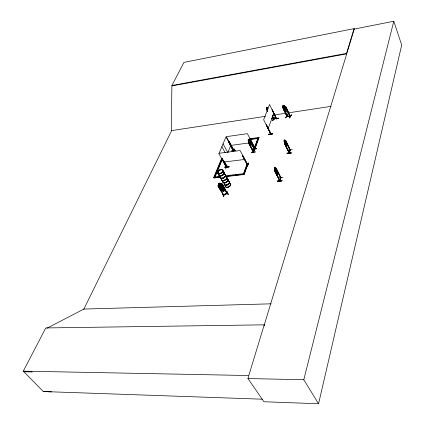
<?xml version="1.0" encoding="UTF-8"?>
<svg xmlns="http://www.w3.org/2000/svg" width="425" height="425" viewBox="0 0 425 425"><rect width="100%" height="100%" fill="white"/><g stroke="black" fill="none" stroke-linecap="round" stroke-linejoin="round"><path stroke-width="0.64" d="M248.588 141.302L248.567 142.173L249.629 144.202L250.277 144.574L250.638 143.65L250.378 142.285L248.359 139.219L248.976 140.308M51.558 391.887L43.302 391.537L23.295 371.142L45.783 327.946L264.223 324.833L264.663 325.545L264.063 325.555L354.248 29.081L354.083 28.64L183.935 62.39L171.902 85.499L171.286 130.688L171.652 130.629L83.874 309.065L46.92 328.249M286.907 116.211L290.381 116.45L286.227 107.557L285.834 107.637L289.951 116.546L289.972 116.083L290.312 116.572L285.876 106.983L284.506 106.558L283.964 105.485M290.158 116.253L287.093 116.121L290.27 116.115L289.877 116.105M286.827 116.354L290.291 116.562M282.747 107.36L287.204 116.349L283.905 109.151M271.888 118.384L273.971 118.91L273.482 118.506M287.013 116.046L286.663 116.004L287.273 116.248M289.887 150.009L290.169 149.648L290.036 149.988M290.025 150.275L290.328 149.977M274.359 168.528L274.938 169.665L274.725 171.163L275.543 167.822L275.873 167.875L280.925 177.916L276.123 168.842L276.377 168.523L280.904 177.947L275.512 167.88M280.728 177.974L280.686 177.273L279.724 180.949L274.699 171.148M279.724 180.907L279.847 180.577M270.704 134.04L270.996 133.753L270.884 134.061L266.459 124.966L270.98 133.785M291.226 153C283.725 154.429 287.624 152.288 291.231 153.027M286.981 153.228L291.29 152.851L287.045 153.356M281.871 180.561L277.536 180.997M281.897 180.853L277.567 181.358L281.897 180.885L281.871 180.519M281.94 180.731L277.61 181.199L281.934 180.683M277.562 181.342L277.541 180.992M268.706 134.226C281.153 132.621 260.249 135.841 272.701 133.647M255.329 152.012C250.187 152.092 249.475 153.005 255.372 151.858M228.9 166.648C216.155 168.024 237.612 166.021 224.974 167.11M228.932 166.956L228.9 166.611M254.463 148.798L254.341 149.377M254.623 149.138L253.47 152.113L249.008 143.023L248.896 143.299M253.295 151.475L253.167 151.81L254.49 149.095M253.433 151.518L254.384 149.186M253.151 151.757L253.332 152.129L253.624 151.799L249.008 143.023M254.198 149.053L254.293 148.824M233.463 150.705L233.527 150.439L233.261 150.79M226.918 166.425L227.104 167.03L227.104 166.701M219.098 184.795L218.684 185.523L219.852 187.547L221.042 188.062L222.195 190.065L223.476 189.417L222.317 187.398L222.509 186.198L221.345 184.168L220.447 184.158L219.847 183.005L218.466 183.706L219.173 184.838L218.259 185.305L218.009 185.9M289.234 152.49L288.92 152.782L290.163 149.988M281.021 177.592L279.873 180.933L275.198 171.514L279.926 180.896L279.682 180.248M270.72 134.093L263.665 119.786L269.535 104.46L276.425 118.942L276.537 118.628M227.237 166.727L224.575 161.962M248.715 376.019L247.945 378.537L263.93 401.747L318.564 403.75L401.705 45.039L393.789 21.25L354.248 29.081M222.403 171.397L222.668 171.482L222.477 171.291M222.7 171.365L222.381 171.684L222.413 171.302M222.445 171.296L222.721 171.36M318.564 403.75L303.806 379.743L393.789 21.25M218.721 171.78L218.211 172.125M218.609 172.104L218.45 171.668L218.126 172.237M218.349 172.067L218.354 172.178M172.125 85.887L346.71 53.853L346.54 53.407L354.083 28.64M264.223 324.833L248.795 375.535L23.295 371.142M227.402 192.987L227.582 193.306L223.433 195.394L217.94 185.879L218.206 185.247L221.414 183.621L222.073 183.786L227.556 193.333L227.364 192.992L223.268 195.086M223.215 194.985L223.577 194.772L223.895 195.16L223.417 195.272M283.087 177.358L278.773 177.762M292.267 149.515L288.182 150.067M279.671 180.285C279.273 182.256 282.535 172.518 279.878 180.327M289.117 153.09L290.153 150.02L289.94 149.733M276.914 174.877L277.78 172.348L277.339 170.935M286.439 147.098L287.321 144.739L286.891 143.31M277.403 170.898L277.854 172.353L276.973 174.935L276.234 174.154L276.962 174.872M285.797 146.359L286.493 147.151L287.295 144.728M284.814 143.746L289.276 153.096L284.341 143.363L285.132 140.223L290.19 150.317L285.919 140.946L290.328 150.03L289.25 153.106L284.957 143.73L284.862 144.011M275.559 167.875L275.294 168.64L274.662 167.439L276.696 170.584L276.967 172.029L276.611 173.055L275.963 172.704M284.325 142.641L284.559 141.955L283.985 140.818L284.293 139.798L284.893 140.994L285.143 140.277M275.198 171.514L275.241 171.801M290.047 150.333L285.775 140.967M276.377 168.523L276.123 168.842M285.919 140.946L285.674 141.249M274.709 167.434L274.279 168.534L274.89 170.595L280.022 180.625M274.433 118.756L278.476 118.166M270.64 133.514L270.566 133.774L270.672 133.477M276.558 118.681L276.383 118.309L276.133 118.644M276.356 118.681L276.287 118.963L276.526 118.655L272.149 109.878L276.362 118.708M266.459 124.966L266.358 125.232L266.597 124.945M276.425 118.942L272.287 109.857M247.047 166.186C250.601 158.939 245.958 165.957 247.371 166.34L248.524 163.184L247.143 166.366M254.575 147.528C255.356 148.277 253.587 147.225 254.58 147.629M233.782 150.726L226.307 136.664L247.387 133.662L254.777 147.826L254.309 148.022L254.687 147.964L250.192 139.071L249.788 139.23L254.352 148.012L254.702 147.953M255.266 146.221L254.198 149.398L255.542 146.354L254.405 149.356M254.198 149.398L255.329 146.343M255.367 146.359L254.219 149.366M268.085 128.717L273.822 113.353M246.41 166.393L247.143 164.682M256.615 148.66L252.477 149.17L256.594 148.649M226.312 176.556L244.062 174.516L247.945 163.678L247.164 163.774L243.27 174.606M254.772 147.146L255.717 144.665M256.19 143.427L257.848 139.087M254.628 149.079L249.916 140.351L254.479 149.127L253.348 152.097L248.418 142.662M254.538 147.767L255.308 147.661L258.947 137.472L249.804 138.741M255.308 147.661L258.947 137.472M247.122 164.613L247.711 164.852L243.004 155.954L242.638 156.002L247.334 164.927M252.572 149.35L256.546 148.771M243.493 174.016L245.963 167.567M244.062 174.516L247.945 163.678M250.564 146.29L251.451 144.001L250.623 146.343L249.889 145.573M254.363 149.43L249.916 140.351M250.054 140.33L249.81 140.622M266.475 108.529L266.316 108.874L267.5 111.254M266.363 108.89L266.507 108.566L268.079 108.997L267.564 107.876L266.634 107.679M248.407 139.214L247.972 140.213L248.62 141.302L248.354 142.688L248.29 141.95L249.241 139.634L249.565 139.708L254.511 149.382M248.981 140.377L249.241 139.634M235.567 150.498L231.604 150.843M233.947 150.386L234.191 150.673L229.537 141.929L229.187 141.982L233.851 150.721M225.617 168.953L227.003 165.819M226.706 166.935L226.87 167.381L226.44 167.45L221.685 158.674L222.041 158.626L226.913 167.269M233.564 150.769L233.431 151.103L225.994 136.861L219.178 153.037M234.021 150.36L233.607 150.402L234.079 150.243M233.229 151.587L234.292 149L233.399 151.677M233.378 151.544L234.34 149.154M229.537 141.929L229.144 142.083M226.509 167.439L226.828 167.386L222.041 158.626M233.245 150.732L233.431 151.103L228.873 142.178L233.612 151.018M230.717 145.578L227.837 152.596L223.04 143.863M214.827 177.299L222.434 158.955M220.442 177.236L213.817 178.001L213.663 177.73L221.792 158.174M214.577 176.163L219.146 165.16M219.656 163.938L220.416 162.106M220.926 160.884L221.685 159.051M229.181 141.599L228.947 142.163L233.713 150.811L233.527 150.439M222.031 159.301L214.577 177.91M228.878 142.795L229.388 141.567L228.65 141.674M282.402 106.84L282.604 106.457M289.159 152.846L284.516 142.848L283.985 140.818M253.231 151.544L253.603 151.815M253.518 152.044L248.864 143.039M227.327 192.902L227.035 193.173M227.55 193.194L227.125 193.518L222.11 184.652L222.488 184.461L222.142 184.742L227.125 193.518M223.449 195.266L227.46 193.226M218.407 171.732L218.184 172.274L218.848 171.758M280.638 177.347L280.707 177.629M289.021 152.517L289.09 152.777M270.89 134.029L266.496 125.21M227.152 166.961L223.842 161.128M223.683 189.773L224.161 189.067L223.003 187.053L221.818 186.532L220.655 184.519L219.374 185.173L220.543 187.197L220.352 188.403L221.515 190.411L222.381 190.48M289.377 117.938C295.726 108.72 284.936 123.994 291.619 115.058M285.802 117.72L287.805 114.649L285.717 117.539M283.767 109.735L284.617 110.877C289.43 112.402 286.663 109.135 285.823 107.026M286.227 107.557L285.834 107.637M284.617 110.877L287.369 111.01M283.985 105.453L286.2 109.055L286.03 109.9L284.941 109.836L283.948 108.922L282.986 106.866L283.395 106.532L282.896 105.395M218.795 171.976L218.349 172.237M222.785 193.896L223.693 196.775L222.907 194.044M271.687 118.251L273.525 118.602M271.782 118.155L273.822 118.575L273.424 118.649M275.188 117.385C273.796 120.865 269.955 121.757 275.31 117.555M272.579 120.328L275.278 117.528M272.723 120.376L275.432 117.592M223.869 196.648L222.796 193.869M266.746 109.406L267.596 111.153M267.564 107.876L266.613 107.605L267.192 108.736L266.438 108.566M267.341 109.129L266.581 107.631M274.502 118.883L278.492 118.177L274.417 118.756M235.562 150.439L231.705 150.965M218.216 171.865L218.721 171.663M218.328 171.913L218.678 171.748M226.302 167.014L226.477 167.328M254.341 147.9L254.272 147.544M233.819 150.609L233.745 150.259M234.154 150.673L233.952 150.37M267.16 108.768L266.852 109.007L267.591 110.527M286.732 115.903L287.109 116.376M223.231 194.953L223.523 195.362M226.982 193.04L223.678 194.751M280.723 177.592L280.675 177.31M290.062 116.429L287.013 109.91M218.546 183.749L219.831 183.095L220.458 184.184L222.084 183.812L224.846 188.716M218.763 186.357L218.418 186.639L218.763 186.357L223.847 195.181M221.037 188.052L222.323 187.409M223.948 188.015L223.741 186.697L223.948 188.015L220.729 189.651L219.624 188.785L220.74 189.598L223.879 187.967M221.436 190.883L222.392 190.395L222.998 191.558L224.352 190.83L223.747 189.784M224.581 189.279L223.672 189.747L224.299 190.846L223.013 191.468M221.446 190.958L220.777 190.767L221.446 190.958L224.623 189.306L224.899 188.711M228.087 194.549L228.321 194.432C224.745 186.102 230.201 199.984 227.099 191.887M272.531 116.493L273.875 119.005L272.425 116.073M287.831 114.803L285.696 117.55M226.573 167.285L218.705 153.345L240.098 150.53L247.722 164.719M247.164 164.454L247.584 164.422L247.132 164.581M218.445 171.689L218.726 171.827M171.902 85.499L346.54 53.407M265.45 116.338L171.302 130.65L171.668 130.597M272.659 115.239L331.027 106.367M272.76 133.769L268.77 134.39L272.792 133.795M249.788 139.23L250.15 139.177M251.876 138.741L253.162 138.561M259.085 137.742L258.182 137.578L254.394 147.496L255.17 147.39M250.224 139.219L257.959 138.152L258.102 138.423L250.362 139.49M231.03 145.382L248.71 142.981M250.676 142.71L251.988 142.534M249.879 145.61L248.375 142.673M284.251 142.619L284.368 143.379M221.643 158.785L221.999 158.738M242.595 156.108L242.962 156.06M285.786 146.402L286.45 147.156M290.078 150.083L289.255 152.522M248.54 163.205L248.221 163.051M223.593 162.084L244.858 159.423M214.678 177.028L219.89 176.428M225.76 175.748L243.36 173.708L243.509 173.979M217.435 176.997L218.742 176.843M228.517 175.716L229.819 175.562M231.774 175.339L233.734 175.111M235.689 174.887L236.991 174.733M239.599 174.436L240.901 174.282M213.663 177.73L220.293 176.965M226.164 176.29L243.913 174.239M286.981 116.2L282.428 106.808M83.449 309.076L271.049 303.822M247.945 378.537L303.806 379.743M23.885 371.742L32.236 371.976M43.302 391.537L262.416 399.197M273.711 118.825L273.939 118.888M273.785 119.021L271.798 118.479M284.012 105.421L282.816 105.389L283.395 106.532L282.545 106.447L282.359 106.824L286.848 116.338M282.577 106.489L285.26 106.638M291.624 115.069L291.343 114.872M286.965 116.041L286.7 116.014M249.209 139.687L249.56 139.756M289.212 152.426L289.372 152.756M273.434 118.633L273.578 118.968L272.154 116.004M285.536 144.946L286.147 145.329L286.482 144.373L286.222 142.959L284.298 139.873M223.231 185.805L222.132 184.939L218.917 186.612L219.162 187.887M223.189 185.837L222.121 184.992L218.907 186.58L219.114 187.903M283.804 109.735L284.649 110.813M224.437 161.978L226.966 167.046L223.704 161.144M222.913 159.46L222.153 158.366L222.838 159.593M221.871 146.646L225.181 152.649M247.228 164.438L247.393 164.773M242.638 156.002L247.345 164.794M249.831 139.124L254.384 147.895M266.395 108.858L267.522 111.169M272.521 115.977L273.939 118.904M251.079 142.625L251.52 144.006L251.037 142.63M224.379 174.123A2.948 1.711 -29.6 0 1 225.298 176.253A2.948 1.711 -29.6 0 1 221.855 178.266A2.948 1.711 -29.6 0 1 220.347 176.481M223.662 172.109A2.917 1.684 -29.6 0 1 223.778 174.431A2.917 1.684 -29.6 0 1 220.421 176.067A2.917 1.684 -29.6 0 1 219.146 174.308M224.809 174.138A2.911 1.684 -29.6 0 1 224.931 176.465A2.911 1.684 -29.6 0 1 221.579 178.096A2.911 1.684 -29.6 0 1 220.299 176.333M225.038 174.548A2.911 1.684 -29.6 0 1 223.954 177.889A2.911 1.684 -29.6 0 1 220.405 177.257M226.143 176.492A2.906 1.689 -29.6 0 1 226.27 178.824A2.906 1.689 -29.6 0 1 222.918 180.455A2.906 1.689 -29.6 0 1 221.637 178.686M224.448 174.245A2.948 1.711 -29.6 0 1 225.367 176.375A2.948 1.711 -29.6 0 1 221.924 178.388A2.948 1.711 -29.6 0 1 220.416 176.603M225.659 176.444A2.906 1.689 -29.6 0 1 226.573 178.553A2.906 1.689 -29.6 0 1 223.178 180.54A2.906 1.689 -29.6 0 1 221.685 178.771M223.938 172.077A2.959 1.705 -29.6 0 1 222.084 175.382A2.959 1.705 -29.6 0 1 218.822 174.569M223.428 171.695A2.917 1.679 -29.6 0 1 222.333 175.036A2.917 1.679 -29.6 0 1 218.779 174.415M223.072 171.806A2.959 1.705 -29.6 0 1 224.087 173.751A2.959 1.705 -29.6 0 1 220.984 175.897A2.959 1.705 -29.6 0 1 218.896 174.691M227.736 178.888A2.895 1.689 -29.6 0 1 225.59 182.298A2.895 1.689 -29.6 0 1 222.854 180.811M228.273 181.008A2.927 1.721 -29.6 0 1 229.298 182.968A2.927 1.721 -29.6 0 1 226.227 185.103A2.927 1.721 -29.6 0 1 224.14 183.876M227.566 179.031A2.895 1.695 -29.6 0 1 226.817 182.171A2.895 1.695 -29.6 0 1 223.013 182.192M228.698 181.034A2.89 1.695 -29.6 0 1 228.836 183.366A2.89 1.695 -29.6 0 1 225.505 184.987A2.89 1.695 -29.6 0 1 224.225 183.207M228.926 181.438A2.89 1.695 -29.6 0 1 229.064 183.77A2.89 1.695 -29.6 0 1 225.739 185.385A2.89 1.695 -29.6 0 1 224.453 183.611M229.452 183.175A2.874 1.695 -29.6 0 1 230.366 185.284A2.874 1.695 -29.6 0 1 227.014 187.25A2.874 1.695 -29.6 0 1 225.521 185.475M228.342 181.135A2.927 1.721 -29.6 0 1 229.367 183.095A2.927 1.721 -29.6 0 1 226.297 185.226A2.927 1.721 -29.6 0 1 224.214 183.998M227.518 178.861A2.938 1.716 -29.6 0 1 227.651 181.225A2.938 1.716 -29.6 0 1 224.267 182.872A2.938 1.716 -29.6 0 1 222.971 181.077M226.913 178.606A2.938 1.716 -29.6 0 1 227.837 180.742A2.938 1.716 -29.6 0 1 224.411 182.745A2.938 1.716 -29.6 0 1 222.897 180.954M226.307 176.811A2.895 1.684 -29.6 0 1 225.234 180.142A2.895 1.684 -29.6 0 1 221.696 179.504M226.243 176.673A2.906 1.689 -29.6 0 1 225.16 180.019A2.906 1.689 -29.6 0 1 221.611 179.382M229.532 183.303A2.885 1.7 -29.6 0 1 230.552 185.242A2.885 1.7 -29.6 0 1 227.524 187.345A2.885 1.7 -29.6 0 1 225.468 186.129M229.489 183.218A2.885 1.7 -29.6 0 1 230.504 185.157A2.885 1.7 -29.6 0 1 227.476 187.26A2.885 1.7 -29.6 0 1 225.42 186.044M285.998 145.026L285.887 145.355L285.478 143.347C284.346 143.358 284.474 141.557 285.43 142.864L285.223 140.988L285.621 142.912C286.79 142.97 286.668 144.702 285.664 143.379L285.998 145.026M276.447 172.757L276.335 173.108L275.905 171.047C274.736 171.094 274.826 169.288 275.852 170.547L275.639 168.608L276.059 170.584C277.286 170.627 277.18 172.29 276.101 171.068L276.447 172.757M250.107 144.282L249.99 144.601L249.576 142.657L248.678 142.03L248.806 141.722L249.528 142.184L249.326 140.372L249.73 142.237L250.66 142.885L250.511 143.188L249.773 142.688L250.107 144.282M276.383 118.347L276.271 118.623L276.409 118.331M220.878 186.363C221.308 188.355 219.449 188.514 220.469 186.272C217.68 185.667 219.263 184.609 220.617 185.868C220.262 184.073 221.983 183.526 221.032 185.975C223.821 186.612 222.397 187.68 220.878 186.363M222.126 186.851L221.983 188.232C220.479 186.931 219.024 187.977 221.829 188.62C220.883 191.053 222.588 190.501 222.238 188.727C223.582 189.97 225.16 188.918 222.387 188.323L222.594 186.612L222.126 186.851M225.048 167.285L228.974 166.812L225.048 167.285M284.851 108.386C285.196 110.08 283.555 109.432 284.484 108.131L283.172 106.872L284.601 107.897C284.24 106.255 285.929 106.935 284.973 108.168L286.354 109.512L284.851 108.386M276.505 171.132L276.154 172.157L275.081 170.048L275.437 169.023L276.505 171.132M286.046 143.475L285.717 144.431L284.697 142.333L285.032 141.376L286.046 143.475M274.699 167.886L274.662 168.922L274.699 167.886M284.33 140.234L284.298 141.222L284.33 140.234M250.187 142.779L249.826 143.708L248.763 141.674L249.124 140.749L250.187 142.779M248.397 139.639L248.354 140.601L248.397 139.639M219.698 183.366L218.87 183.786L219.077 184.147L219.906 183.727L219.698 183.366M221.823 186.543L220.543 187.197L221.818 186.532M223.762 190.427L222.939 190.846L223.146 191.202L223.97 190.782L223.762 190.427M283.858 105.66L283.156 105.623L284.027 106.027L283.858 105.66M284.654 106.962L283.565 106.898L284.532 108.954L285.616 109.018L284.654 106.962M267.474 108.046L266.884 107.902L267.649 108.412L267.474 108.046M219.449 173.57A2.917 1.673 -29.6 0 0 222.886 170.266A2.917 1.673 -29.6 0 0 218.492 170.802A2.927 1.679 -29.6 0 0 219.454 173.586A2.927 1.679 -29.6 0 0 222.902 170.271A2.927 1.679 -29.6 0 0 218.487 170.808A2.917 1.673 -29.6 0 0 219.449 173.57M219.571 173.782A2.917 1.673 -29.6 0 0 223.008 170.478A2.917 1.673 -29.6 0 0 218.609 171.015A2.917 1.673 -29.6 0 0 219.571 173.782M219.497 173.66A2.927 1.679 -29.6 0 0 222.944 170.345A2.927 1.679 -29.6 0 0 218.53 170.882A2.927 1.679 -29.6 0 0 219.497 173.66"/></g></svg>
